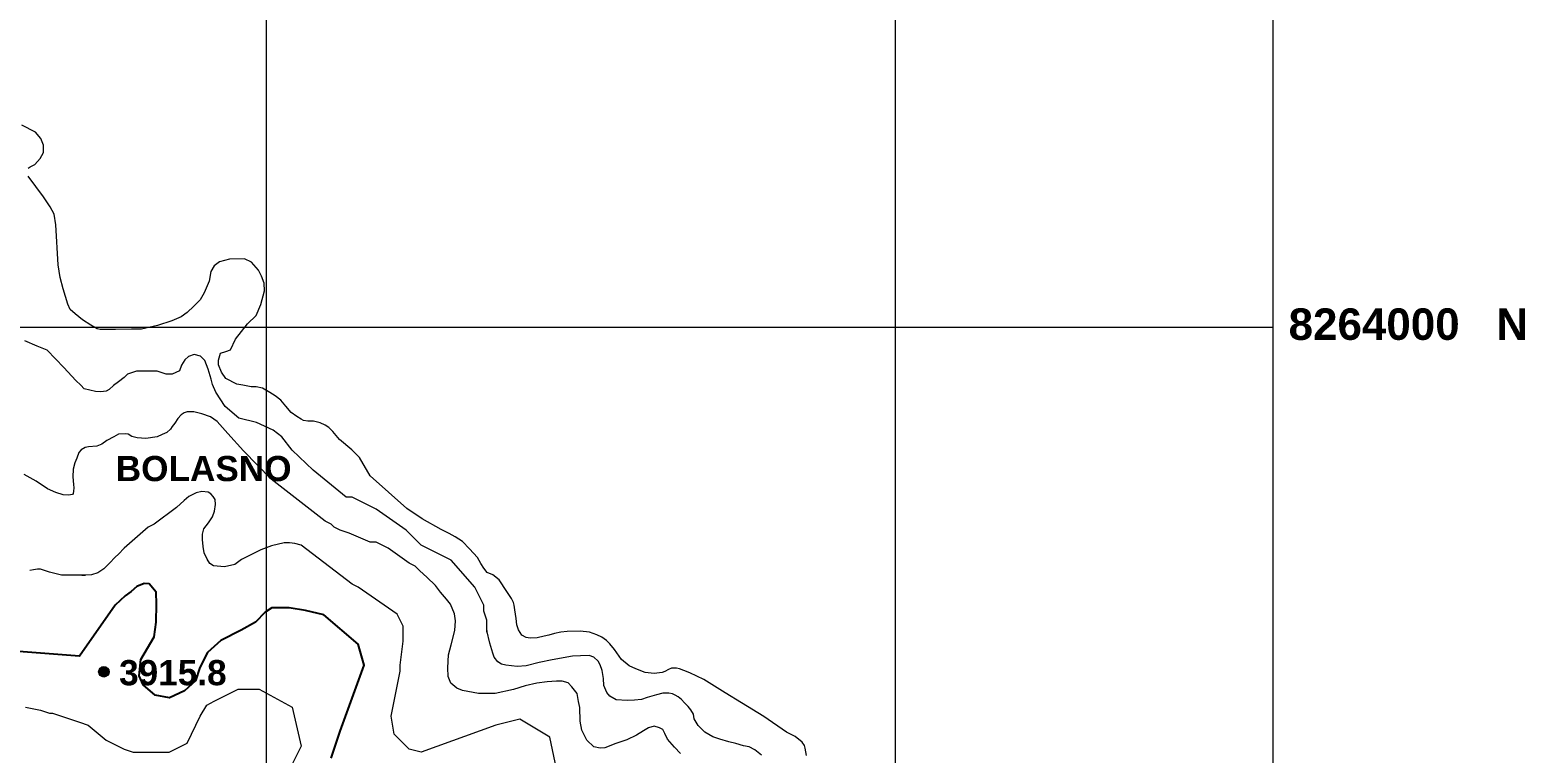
# Model space of a CAD drawing. Header units: metres. Extents: x 405809 to 420020, y 8257398 to 8272141.
# Drawn here: x 417625 to 420001, y 8262323 to 8263472 of the extents above; entities that cross this region are included whole.
import ezdxf

# ---------------------------------------------------------------- set-up
doc = ezdxf.new("R2010")
doc.units = ezdxf.units.M
for name, color, linetype, lineweight in [('COORDENADAS', 30, 'Continuous', 5), ('CURVAS MAESTRAS', 90, 'Continuous', 25), ('CURVAS SECUNDARIS', 46, 'Continuous', 9), ('PERIMETRO DE LA ISLA', 7, 'Continuous', 18), ('texto', 7, 'Continuous', 13)]:
    doc.layers.add(name, color=color, linetype=linetype, lineweight=lineweight)
doc.styles.add('CARLOS', font='arialbd.ttf', dxfattribs={"height": 48})

msp = doc.modelspace()

# ---------------------------------------------------------------- hatches: boundary and pattern name
at = {"layer": 'texto'}
h = msp.add_hatch(color=256, dxfattribs=at)
edge = h.paths.add_edge_path()
edge.add_arc((417742.3, 8262452.5), 8.37, 0, 360)

# ---------------------------------------------------------------- linework, layer by layer
at = {"layer": 'COORDENADAS'}
for p, q in [((418000, 8271350), (418000, 8257550)), ((419000, 8271350), (419000, 8257550)), ((419600, 8271350), (419600, 8257550)), ((406200, 8263000), (419600, 8263000))]:
    msp.add_line(p, q, dxfattribs=at)
at = {"layer": 'CURVAS MAESTRAS'}
msp.add_lwpolyline([(418103.4, 8262315.3), (418117.7, 8262358.2), (418155.8, 8262463), (418146.2, 8262496.3), (418092, 8262542.8), (418062.5, 8262549.6), (418036.9, 8262554.1), (418008.9, 8262554.1), (417998.4, 8262547.3), (417983.3, 8262531.5), (417960.4, 8262518.6), (417928, 8262502.1), (417906.8, 8262483.2), (417894.7, 8262459.1), (417888, 8262438), (417870.6, 8262422.2), (417846.4, 8262410.9), (417823.8, 8262415.4), (417804.9, 8262432), (417798.1, 8262446.3), (417801.1, 8262471.9), (417822, 8262508), (417825.3, 8262531.2), (417826, 8262559.7), (417825.3, 8262578.9), (417814.1, 8262592.2), (417806.1, 8262592.8), (417794.8, 8262588.2), (417785.5, 8262580.2), (417776.2, 8262572.9), (417760.4, 8262558.2), (417703.3, 8262477.3), (417579.4, 8262486.8)], dxfattribs=at)
at = {"layer": 'CURVAS SECUNDARIS'}
for points in [[(418787.2, 8262320.1), (418776.6, 8262328.6), (418767.6, 8262333.3), (418758.7, 8262335.1), (418746.3, 8262338.3), (418735.4, 8262341.2), (418720.9, 8262345.4), (418709.8, 8262349.1), (418697.4, 8262356.7), (418686.7, 8262367.4), (418680.5, 8262377.8), (418679.2, 8262385.3), (418675.2, 8262392.2), (418670.7, 8262397.5), (418665.1, 8262403.3), (418660, 8262408.3), (418655, 8262412.9), (418650.2, 8262415.3), (418645.9, 8262417.4), (418639.8, 8262418.7), (418630.5, 8262418.7), (418620.4, 8262415.8), (418605.5, 8262411.7), (418596.4, 8262408.7), (418585.6, 8262407.4), (418574.1, 8262407), (418556.3, 8262408), (418546.5, 8262413.8), (418541.7, 8262419.8), (418537, 8262430.9), (418536.2, 8262441.8), (418533.9, 8262454.6), (418531.2, 8262463.4), (418527.8, 8262469.5), (418520.7, 8262475.9), (418513.3, 8262478.2), (418499.5, 8262477.9), (418487, 8262477.2), (418454.5, 8262471.3), (418433.8, 8262467), (418413.1, 8262461.8), (418399.2, 8262461.1), (418380.8, 8262463), (418373.9, 8262464.6), (418368.4, 8262468.5), (418362.7, 8262475.7), (418360.3, 8262482.1), (418355.8, 8262497.7), (418350.9, 8262518.2), (418351, 8262515.4), (418351, 8262534.4), (418346.3, 8262548.7), (418346.3, 8262558.2), (418332, 8262586.8), (418293.9, 8262629.7), (418255.8, 8262648.7), (418246.3, 8262653.5), (418222.4, 8262677.3), (418174.8, 8262710.6), (418136.7, 8262729.7), (418127.2, 8262729.7), (418074.8, 8262772.6), (418041.7, 8262804.3), (418025.1, 8262825.8), (418011.4, 8262836.5), (417984.9, 8262848.3), (417956.5, 8262855.1), (417934.9, 8262874), (417920.2, 8262896.5), (417915, 8262908.9), (417912.5, 8262917.3), (417912.5, 8262917.3), (417912.5, 8262917.3), (417908, 8262933.2), (417902.4, 8262946.9), (417895.8, 8262954), (417885.7, 8262956.5), (417876.5, 8262953.5), (417870.9, 8262947.9), (417865.4, 8262939.3), (417862.3, 8262930.7), (417850.9, 8262925), (417841.4, 8262925), (417827.1, 8262929.8), (417793.8, 8262929.8), (417779.5, 8262925), (417774.7, 8262920.2), (417765.6, 8262913.2), (417757.5, 8262907.3), (417750.6, 8262901), (417746, 8262898.1), (417737.5, 8262897.2), (417728.9, 8262897.9), (417711.1, 8262901.7), (417705.5, 8262907.5), (417697.6, 8262915), (417678.8, 8262935.8), (417652.2, 8262963.2), (417636, 8262969.5), (417616.5, 8262978.2)], [(418658.6, 8262322.8), (418649.1, 8262332.6), (418638.1, 8262345.5), (418633.9, 8262354.2), (418630.5, 8262360.7), (418625.2, 8262363.7), (418616.8, 8262366), (418607.7, 8262363.7), (418599.7, 8262358.8), (418588.7, 8262351.6), (418573.1, 8262344.4), (418555.7, 8262338.7), (418538.2, 8262331.9), (418530.9, 8262331.1), (418521, 8262333.4), (418509.6, 8262343.6), (418502, 8262359.6), (418499.4, 8262374), (418498.5, 8262395.8), (418496.6, 8262405.2), (418494.3, 8262417.8), (418486, 8262428.8), (418479.9, 8262434.8), (418470.8, 8262437.5), (418461.6, 8262437.5), (418446.8, 8262436.7), (418430.5, 8262434.4), (418411.9, 8262430.3), (418393.3, 8262424.6), (418364.1, 8262417.9), (418337.4, 8262417.9), (418311.9, 8262422.7), (418303.4, 8262426.2), (418293.8, 8262434.6), (418289.2, 8262445.1), (418288.9, 8262458.7), (418290.1, 8262479.5), (418294.4, 8262495.1), (418299.8, 8262518.3), (418301.1, 8262533.6), (418299.6, 8262544.6), (418293.2, 8262559.9), (418286.8, 8262567.8), (418277.4, 8262578.7), (418269, 8262589.6), (418255.6, 8262603), (418244.6, 8262613.1), (418236.7, 8262620.1), (418227.2, 8262624.9), (418193.9, 8262648.7), (418174.8, 8262658.3), (418165.3, 8262658.3), (418131.9, 8262672.5), (418117.7, 8262677.3), (418108.1, 8262682.1), (418103.4, 8262686.8), (418093.8, 8262691.6), (418008.1, 8262758.3), (417964.3, 8262803.2), (417939.1, 8262831.1), (417922.2, 8262850.2), (417911.8, 8262857.3), (417898.1, 8262862.2), (417885.1, 8262865.3), (417874.5, 8262865.3), (417869.6, 8262864), (417865, 8262860.4), (417859.8, 8262855), (417854.9, 8262847.4), (417850.7, 8262841.9), (417848.1, 8262838), (417842.5, 8262832.8), (417834.7, 8262829.4), (417826.8, 8262825.9), (417809, 8262822.9), (417795.1, 8262824.2), (417786.4, 8262826.3), (417780.8, 8262829.8), (417776.4, 8262830.7), (417765.2, 8262829.8), (417757.8, 8262825.9), (417746.9, 8262819.8), (417739.1, 8262814.2), (417730.8, 8262810.7), (417718, 8262809.9), (417712.4, 8262809), (417705.9, 8262805.1), (417702.4, 8262800.7), (417699.3, 8262791.6), (417696.3, 8262784.5), (417693.3, 8262774.1), (417692.8, 8262762), (417693.7, 8262749.8), (417694.5, 8262744.5), (417694.2, 8262739.3), (417693.3, 8262735.9), (417692.1, 8262734.1), (417686, 8262732.9), (417677.7, 8262733.5), (417665.8, 8262737.4), (417652.6, 8262743.2), (417634.5, 8262755.2), (417615.7, 8262765.9)], [(418470.1, 8262258.1), (418451.1, 8262348.6), (418403.4, 8262377.2), (418365.3, 8262367.7), (418246.3, 8262324.8), (418227.2, 8262329.6), (418203.4, 8262353.4), (418198.6, 8262382), (418212.9, 8262453.4), (418212.9, 8262463), (418217.7, 8262501.1), (418217.7, 8262520.1), (418217.7, 8262524.9), (418208.2, 8262543.9), (418146.2, 8262586.8), (418136.7, 8262591.6), (418055.7, 8262653.5), (418045.5, 8262656.3), (418037, 8262657.5), (418028.9, 8262657.5), (418008.8, 8262652.7), (417991.9, 8262646.3), (417979.8, 8262640.6), (417960.9, 8262630.6), (417950.4, 8262622.9), (417933.9, 8262619.3), (417916.6, 8262620.9), (417910.6, 8262624.7), (417906.3, 8262631.2), (417901.8, 8262641.4), (417899.8, 8262651.3), (417899.2, 8262662.4), (417899.2, 8262671.1), (417901.2, 8262679.4), (417908.3, 8262689.3), (417914.7, 8262698.7), (417917.9, 8262707.8), (417919.4, 8262718.2), (417918.9, 8262725.9), (417916, 8262731.1), (417912.4, 8262735.4), (417907.9, 8262737.9), (417897.7, 8262739), (417888.9, 8262737), (417877.2, 8262731.1), (417869.8, 8262724.4), (417857.4, 8262713.4), (417822.3, 8262686.8), (417812.8, 8262682.1), (417774.7, 8262648.7), (417765.2, 8262639.2), (417760.4, 8262634.4), (417750.9, 8262624.9), (417745.1, 8262619.1), (417742.2, 8262615.9), (417732.6, 8262609.5), (417722.3, 8262606.3), (417707.4, 8262605.9), (417712.8, 8262605.9), (417698.5, 8262605.9), (417689, 8262605.9), (417674.7, 8262605.9), (417655.6, 8262610.6), (417641.3, 8262615.4), (417636.6, 8262615.4), (417630.3, 8262614.5), (417624.6, 8262613.2)], [(417617.5, 8262396.3), (417641.3, 8262391.5), (417655.6, 8262386.8), (417660.4, 8262386.8), (417703.3, 8262372.5), (417717.5, 8262367.7), (417746.1, 8262343.9), (417774.7, 8262329.6), (417789, 8262324.8), (417812.8, 8262324.8), (417827.1, 8262324.8), (417846.2, 8262324.8), (417855.7, 8262329.6), (417865.2, 8262334.4), (417874.7, 8262339.1), (417895.4, 8262382.1), (417906.1, 8262399.5), (417917.6, 8262405.8), (417955.7, 8262424.9), (417989, 8262424.9), (418041.4, 8262396.3), (418055.7, 8262334.4), (418027.2, 8262277.2)]]:
    msp.add_lwpolyline(points, dxfattribs=at)
at = {"layer": 'PERIMETRO DE LA ISLA'}
for points in [[(417621.8, 8263252.7), (417624.9, 8263254.8), (417632.3, 8263258.5), (417641.2, 8263268), (417646.1, 8263277.6), (417646.1, 8263288.9), (417641.8, 8263299.8), (417633.8, 8263309.7), (417611.9, 8263320.5)], [(418859.1, 8262319.5), (418856.8, 8262331.4), (418855.8, 8262335.5), (418852.1, 8262340.8), (418841.1, 8262349.5), (418827.3, 8262356.5), (418791.1, 8262381.4), (418755.3, 8262403.4), (418729.4, 8262419), (418695.7, 8262440), (418673.6, 8262450.7), (418664.1, 8262454.7), (418657.1, 8262457.1), (418652.4, 8262458.4), (418644.4, 8262458.4), (418639.7, 8262456.1), (418633.7, 8262452.7), (418629.6, 8262451.1), (418616.9, 8262449.7), (418602.5, 8262451.4), (418587.5, 8262457.1), (418576.8, 8262461.7), (418564.7, 8262472.1), (418553.7, 8262487.8), (418546.5, 8262496.9), (418540.9, 8262502.3), (418533.8, 8262507.6), (418525.8, 8262511.3), (418514.1, 8262515.3), (418499, 8262517), (418478.3, 8262516.6), (418468.2, 8262515.6), (418458.2, 8262513.3), (418449.1, 8262510.7), (418441.7, 8262509.1), (418430.6, 8262506.4), (418419.8, 8262505.7), (418413.1, 8262507), (418406.3, 8262510.7), (418400.9, 8262519.2), (418398.6, 8262526.9), (418397.6, 8262537), (418395.5, 8262550.8), (418394.1, 8262558.4), (418393.2, 8262562.4), (418389.9, 8262569), (418382.5, 8262580.2), (418370.6, 8262598.4), (418360.4, 8262606.4), (418351.3, 8262610.4), (418346.3, 8262617.3), (418341.4, 8262624.4), (418336.1, 8262634.1), (418323.5, 8262648), (418312.3, 8262659.2), (418300.4, 8262667), (418291.2, 8262672.2), (418278.1, 8262678.6), (418247.8, 8262695.7), (418223.5, 8262712.1), (418165.2, 8262763.5), (418148.7, 8262792.6), (418136.1, 8262805.2), (418116.7, 8262821.7), (418106, 8262834.3), (418099.7, 8262840.6), (418093.9, 8262844.2), (418086, 8262848), (418075.5, 8262850.4), (418066.4, 8262850.6), (418059.5, 8262851.8), (418055.6, 8262853.8), (418048.7, 8262858.1), (418039.6, 8262864.5), (418031.4, 8262874.6), (418023.2, 8262884), (418014.6, 8262890.9), (418005.8, 8262896.1), (417994.1, 8262903.1), (417984.4, 8262905), (417976.1, 8262905), (417963, 8262908), (417953.3, 8262909.4), (417935.8, 8262918.1), (417929, 8262928.3), (417924.6, 8262939.9), (417924.6, 8262947.7), (417927.8, 8262958.4), (417936.1, 8262961.2), (417943.5, 8262963.9), (417943.5, 8262963.9), (417951.6, 8262980.7), (417970.7, 8263005.2), (417984.5, 8263018.5), (417991.9, 8263035.7), (417997.3, 8263057.7), (417996.8, 8263070), (417992.9, 8263081), (417987.9, 8263090.5), (417976.8, 8263103.2), (417965.6, 8263108.2), (417941.7, 8263107.7), (417926.2, 8263103.8), (417917.3, 8263097.1), (417912.3, 8263088.3), (417909.5, 8263072.7), (417901.7, 8263054.4), (417895.1, 8263043.3), (417885.1, 8263033.3), (417874.4, 8263023.3), (417865, 8263016.1), (417850, 8263010), (417827.2, 8263002.7), (417802.2, 8262996.6), (417785.9, 8262996.6), (417760.8, 8262996.1), (417740.3, 8262996.1), (417736.2, 8262996.4), (417731.5, 8262997.5), (417721.4, 8263003), (417708.1, 8263011.4), (417696.4, 8263020.9), (417688.6, 8263028.1), (417685, 8263036.4), (417677.5, 8263060.9), (417672.7, 8263079), (417669.6, 8263098.8), (417665.6, 8263162.5), (417663.1, 8263179.2), (417656.9, 8263191), (417646.3, 8263206.9), (417634.2, 8263223.3), (417621.7, 8263239.8)]]:
    msp.add_lwpolyline(points, dxfattribs=at)
at = {"layer": 'texto'}
msp.add_circle((417742.3, 8262452.5), 8.37, dxfattribs=at)

# ---------------------------------------------------------------- texts
at = {"layer": 'texto', "style": 'CARLOS'}
for s, height, p in [('8264000   N', 50, (419625, 8262979.7)), ('BOLASNO', 40, (417761.1, 8262755.3)), ('3915.8', 40, (417766.4, 8262431.1))]:
    msp.add_text(s, height=height, dxfattribs=at).set_placement(p)

doc.saveas('drawing.dxf')
